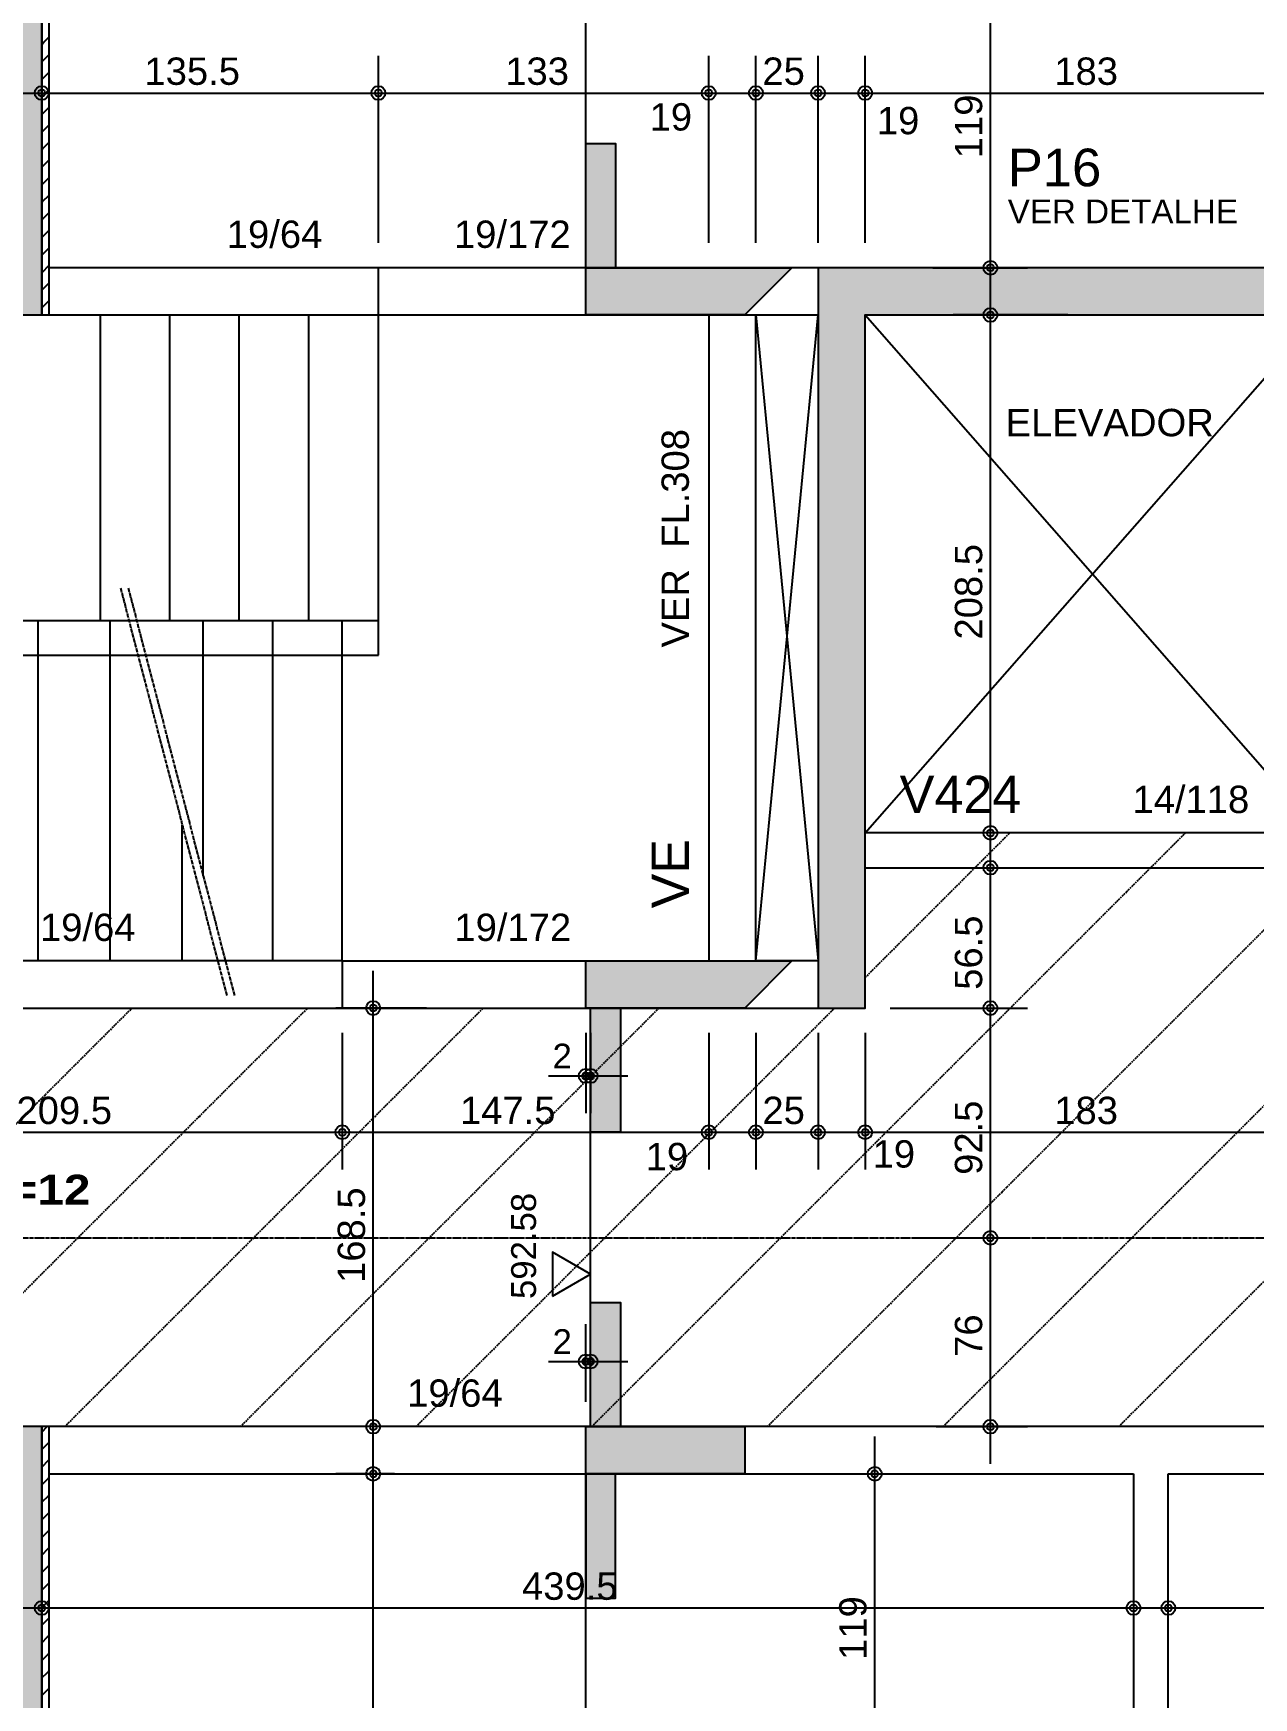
# Model space of a CAD drawing. Extents: x 0 to 7795, y 0 to 4205.
# Drawn here: x 2959 to 3450, y 2422 to 3092 of the extents above; entities that cross this region are included whole.
import ezdxf

# ---------------------------------------------------------------- set-up
doc = ezdxf.new("R2010")
doc.units = 0
doc.header["$MEASUREMENT"] = 0
for name, pattern in [('ESTILO_TQS_0001', [1, 0.7, -0.3]), ('ESTILO_TQS_0002', [0.4, 0.1, -0.3]), ('ESTILO_TQS_0006', [0.3, 0.2, -0.1]), ('ESTILO_TQS_0007', [2.1, 1.5, -0.2, 0.2, -0.2])]:
    doc.linetypes.add(name, pattern=pattern)
for name, color, linetype in [('MTH-224', 4, 'CONTINUOUS'), ('MTH-230', 1, 'CONTINUOUS'), ('MTH-COTAS7', 31, 'CONTINUOUS'), ('MTH-DIM-PILAR', 3, 'CONTINUOUS'), ('MTH-DIM-VIGA', 3, 'CONTINUOUS'), ('MTH-EIXO-214', 4, 'CONTINUOUS'), ('MTH-EIXO-215', 1, 'CONTINUOUS'), ('MTH-EIXO-217', 8, 'CONTINUOUS'), ('MTH-FACE-VIGA', 7, 'CONTINUOUS'), ('MTH-LINHA-SEÇÃO', 16, 'CONTINUOUS'), ('MTH-PILAR-SEGUE', 5, 'CONTINUOUS'), ('MTH-SIMB_COTA', 3, 'CONTINUOUS'), ('MTH-SOMBRA21', 150, 'CONTINUOUS'), ('MTH-SOMBRA25', 253, 'CONTINUOUS'), ('MTH-TIT1-PILAR', 5, 'CONTINUOUS'), ('MTH-TIT1-VIGA', 5, 'CONTINUOUS'), ('MTH-TRACEJADO-216', 1, 'CONTINUOUS'), ('MTH-TXT', 4, 'CONTINUOUS'), ('MTH-TXT-NEGRITO', 5, 'CONTINUOUS'), ('MTH-TXT-NOTAS', 3, 'CONTINUOUS'), ('MTH-VIGA-INVERTIDA', 7, 'ESTILO_TQS_0002')]:
    doc.layers.add(name, color=color, linetype=linetype)
doc.styles.add('TQS_ARIAL', font='arial.ttf')
doc.styles.add('TQS_ARIAL_BLACK', font='ariblk.ttf')

msp = doc.modelspace()

# ---------------------------------------------------------------- linework, layer by layer
at = {"layer": 'MTH-224', "linetype": 'Continuous'}
msp.add_lwpolyline([(3167.675639, 2583.678002), (3182.974109, 2592.511006), (3167.675639, 2601.34313), (3167.675639, 2583.678002)], dxfattribs=at)
at = {"layer": 'MTH-230', "linetype": 'Continuous'}
for p, q in [((3249.511363, 2718.635463), (3274.511365, 2978.635463)), ((3249.511363, 2978.635463), (3274.511365, 2718.635463)), ((3293.511365, 2770.135472), (3476.511365, 2978.635504)), ((3293.511365, 2978.635504), (3476.511365, 2770.135472))]:
    msp.add_line(p, q, dxfattribs=at)
at = {"layer": 'MTH-COTAS7', "linetype": 'Continuous'}
for p, q in [((3343.886591, 2982.635497), (3343.886591, 3131.618201)), ((2962.011366, 3062.060306), (2962.011366, 3082.969265)), ((3097.511362, 3007.635504), (3097.511362, 3082.969265)), ((3097.511362, 3007.635504), (3097.511362, 3082.969265)), ((3230.511362, 3007.635501), (3230.511362, 3082.969265)), ((3230.511362, 3017.635501), (3230.511362, 3082.969265)), ((3249.511362, 3007.635501), (3249.511362, 3082.969265)), ((3249.511362, 3007.635501), (3249.511362, 3082.969265)), ((3274.511362, 3007.635501), (3274.511362, 3082.969265)), ((3274.511362, 3007.635501), (3274.511362, 3082.969265)), ((3293.511365, 3007.635497), (3293.511365, 3082.969265)), ((3293.511365, 3007.635497), (3293.511365, 3082.969265)), ((2947.011366, 3067.969265), (3112.511362, 3067.969265)), ((3082.511362, 3067.969265), (3245.511362, 3067.969265)), ((3215.511362, 3067.969265), (3264.511362, 3067.969265)), ((3234.511362, 3067.969265), (3289.511362, 3067.969265)), ((3259.511362, 3067.969265), (3308.511365, 3067.969265)), ((3278.511365, 3067.969265), (3491.511365, 3067.969265)), ((3320.751643, 2997.635497), (3358.886591, 2997.635497)), ((3343.886591, 2755.13551), (3343.886591, 2993.635504)), ((3375.011365, 2978.635504), (3328.886591, 2978.635504)), ((3375.011365, 2770.13551), (3328.886591, 2770.13551)), ((3343.886591, 2684.635497), (3343.886591, 2771.13551)), ((3352.674282, 2756.13551), (3358.886591, 2756.13551)), ((3095.447424, 2516.13677), (3095.447424, 2714.635497)), ((3343.886591, 2592.135465), (3343.886591, 2714.635497)), ((3116.918734, 2699.635497), (3080.447424, 2699.635497)), ((3303.511399, 2699.635497), (3358.886591, 2699.635497)), ((3303.511399, 2699.635497), (3358.886591, 2699.635497)), ((3083.011365, 2689.635497), (3083.011365, 2634.635497)), ((3083.011365, 2689.635497), (3083.011365, 2634.635497)), ((3180.974109, 2689.635497), (3180.974109, 2657.300235)), ((3182.974109, 2689.635501), (3182.974109, 2657.300235)), ((3230.511362, 2689.635497), (3230.511362, 2634.635497)), ((3249.511362, 2689.635497), (3249.511362, 2634.635497)), ((3249.511362, 2689.635497), (3249.511362, 2634.635497)), ((3274.511365, 2689.635497), (3274.511365, 2634.635497)), ((3274.511365, 2689.635497), (3274.511365, 2634.635497)), ((3293.511399, 2689.635497), (3293.511399, 2634.635497)), ((3230.511362, 2679.635497), (3230.511362, 2634.635497)), ((3293.511399, 2679.635497), (3293.511399, 2634.635497)), ((3165.974109, 2672.300235), (3197.974109, 2672.300235)), ((2858.511362, 2649.635497), (3098.011365, 2649.635497)), ((3068.011365, 2649.635497), (3245.511362, 2649.635497)), ((3215.511362, 2649.635497), (3264.511362, 2649.635497)), ((3234.511362, 2649.635497), (3289.511365, 2649.635497)), ((3259.511365, 2649.635497), (3308.511399, 2649.635497)), ((3278.511399, 2649.635497), (3491.511365, 2649.635497)), ((3343.886591, 2516.13677), (3343.886591, 2622.135465)), ((3312.961507, 2607.135465), (3358.886591, 2607.135465)), ((3340.113097, 2607.135465), (3358.886591, 2607.135465)), ((3180.974109, 2541.13677), (3180.974109, 2572.346399)), ((3182.974109, 2541.13677), (3182.974109, 2572.346399)), ((3165.974109, 2557.346399), (3197.974109, 2557.346399)), ((3102.857347, 2531.13677), (3080.447424, 2531.13677)), ((3095.447424, 2137.135501), (3095.447424, 2527.13677)), ((3297.324079, 2378.135439), (3297.324079, 2527.13677)), ((3322.069353, 2531.13677), (3358.886591, 2531.13677)), ((3103.966246, 2512.13677), (3080.447424, 2512.13677)), ((3292.727147, 2512.13677), (3312.324079, 2512.13677)), ((2962.011366, 2444.846505), (2962.011366, 2473.127822)), ((3415.51137, 2446.314718), (3415.51137, 2473.127822)), ((2947.011366, 2458.127822), (3416.51137, 2458.127822)), ((3400.51137, 2458.127822), (3735.511366, 2458.127822)), ((3401.51137, 2451.065743), (3401.51137, 2443.127822))]:
    msp.add_line(p, q, dxfattribs=at)
at = {"layer": 'MTH-EIXO-214', "linetype": 'ESTILO_TQS_0007'}
msp.add_line((401.511366, 2607.135465), (5503.511366, 2607.135465), dxfattribs=at)
at = {"layer": 'MTH-EIXO-215', "linetype": 'Continuous'}
for p, q in [((3097.511362, 2841.635429), (3097.511362, 2855.635429)), ((2873.511362, 2841.635429), (3097.511362, 2841.635429))]:
    msp.add_line(p, q, dxfattribs=at)
at = {"layer": 'MTH-EIXO-217', "linetype": 'ESTILO_TQS_0007'}
for p, q in [((2993.699471, 2868.695865), (3036.514877, 2704.56611)), ((2996.799865, 2868.695865), (3039.615272, 2704.56611))]:
    msp.add_line(p, q, dxfattribs=at)
at = {"layer": 'MTH-FACE-VIGA', "linetype": 'Continuous'}
for p, q in [((2962.836566, 3088.387073), (2965.011366, 3090.561873)), ((2962.011366, 3087.561873), (2962.836566, 3088.387073)), ((2962.782998, 3081.262436), (2965.011366, 3083.490805)), ((2962.011366, 3080.490805), (2962.782998, 3081.262436)), ((2962.729429, 3074.1378), (2965.011366, 3076.419737)), ((2962.011366, 3073.419737), (2962.729429, 3074.1378)), ((2962.67586, 3067.013163), (2965.011366, 3069.348669)), ((2962.011366, 3066.348669), (2962.67586, 3067.013163)), ((2962.622292, 3059.888527), (2965.011366, 3062.277602)), ((2962.011366, 3059.277602), (2962.622292, 3059.888527)), ((2962.011366, 3052.206534), (2962.568723, 3052.76389)), ((2962.568723, 3052.76389), (2965.011366, 3055.206534)), ((2962.011366, 3045.135466), (2962.515154, 3045.639254)), ((2962.515154, 3045.639254), (2965.011366, 3048.135466)), ((2962.011366, 3038.064398), (2962.461585, 3038.514617)), ((2962.461585, 3038.514617), (2965.011366, 3041.064398)), ((2962.011366, 3030.99333), (2962.408017, 3031.389981)), ((2962.408017, 3031.389981), (2965.011366, 3033.99333)), ((2962.011366, 3023.922263), (2962.354448, 3024.265344)), ((2962.354448, 3024.265344), (2965.011366, 3026.922263)), ((2962.011366, 3016.851195), (2962.300879, 3017.140708)), ((2962.300879, 3017.140708), (2965.011366, 3019.851195)), ((2962.011366, 3009.780127), (2962.247311, 3010.016071)), ((2962.247311, 3010.016071), (2965.011366, 3012.780127)), ((2962.011366, 3002.709059), (2962.193742, 3002.891435)), ((2962.193742, 3002.891435), (2965.011366, 3005.709059)), ((2962.011366, 2995.637991), (2962.140173, 2995.766798)), ((2962.140173, 2995.766798), (2965.011366, 2998.637991)), ((3097.511362, 2978.635504), (3097.511362, 2997.635504)), ((2962.011366, 2988.566923), (2962.086605, 2988.642162)), ((2962.086605, 2988.642162), (2965.011366, 2991.566923)), ((2962.033036, 2981.517525), (2965.011366, 2984.495856)), ((2962.011366, 2981.495856), (2962.033036, 2981.517525)), ((2873.511362, 2855.635429), (3097.511362, 2855.635429)), ((3083.011365, 2718.635504), (3083.011365, 2699.635504)), ((2962.011366, 2528.947516), (2964.20062, 2531.13677)), ((2962.011366, 2521.876448), (2964.96382, 2524.828901)), ((2964.96382, 2524.828901), (2965.011366, 2524.876448)), ((2962.011366, 2514.80538), (2964.910116, 2517.704129)), ((2964.910116, 2517.704129), (2965.011366, 2517.80538)), ((2962.011366, 2507.734312), (2964.856412, 2510.579357)), ((2964.856412, 2510.579357), (2965.011366, 2510.734312)), ((2962.011366, 2500.663244), (2964.802707, 2503.454585)), ((2964.802707, 2503.454585), (2965.011366, 2503.663244)), ((2962.011366, 2493.592177), (2964.749003, 2496.329813)), ((2964.749003, 2496.329813), (2965.011366, 2496.592177)), ((2962.011366, 2486.521109), (2964.695299, 2489.205042)), ((2964.695299, 2489.205042), (2965.011366, 2489.521109)), ((2962.011366, 2479.450041), (2964.641595, 2482.08027)), ((2964.641595, 2482.08027), (2965.011366, 2482.450041)), ((2962.011366, 2472.378973), (2964.587891, 2474.955498)), ((2964.587891, 2474.955498), (2965.011366, 2475.378973)), ((2962.011366, 2465.307905), (2964.534187, 2467.830726)), ((2964.534187, 2467.830726), (2965.011366, 2468.307905)), ((2962.011366, 2458.236838), (2964.480483, 2460.705954)), ((2964.480483, 2460.705954), (2965.011366, 2461.236838)), ((2962.011366, 2451.16577), (2964.426779, 2453.581182)), ((2964.426779, 2453.581182), (2965.011366, 2454.16577)), ((2962.011366, 2444.094702), (2964.373074, 2446.45641)), ((2964.373074, 2446.45641), (2965.011366, 2447.094702)), ((2962.011366, 2437.023634), (2964.31937, 2439.331638)), ((2964.31937, 2439.331638), (2965.011366, 2440.023634)), ((2962.011366, 2429.952566), (2964.265666, 2432.206866)), ((2964.265666, 2432.206866), (2965.011366, 2432.952566)), ((2964.211962, 2425.082094), (2965.011366, 2425.881499)), ((2962.011366, 2422.881499), (2964.211962, 2425.082094))]:
    msp.add_line(p, q, dxfattribs=at)
for points in [[(2965.011366, 3377.635501), (2962.011366, 3377.635501), (2962.011366, 2978.635501), (2965.011366, 2978.635501), (2965.011366, 3377.635501)], [(3240.011362, 2997.635501), (2965.011366, 2997.635501)], [(3274.511362, 2997.635501), (3240.011362, 2997.635501)], [(2962.011366, 2978.635501), (3097.511362, 2978.635501)], [(3249.511362, 2978.635501), (3274.511365, 2978.635501)], [(3249.511362, 2718.635501), (3249.511362, 2978.635501)], [(3476.511365, 2770.13551), (3293.511365, 2770.13551)], [(3293.511365, 2756.13551), (3476.511365, 2756.13551)], [(3083.011365, 2718.635501), (2873.511362, 2718.635501)], [(3274.511365, 2718.635501), (3249.511362, 2718.635501)], [(2866.511362, 2699.635501), (3240.011362, 2699.635501)], [(3240.011362, 2699.635501), (3274.511365, 2699.635501)], [(3408.51137, 2531.13677), (2962.011366, 2531.13677)], [(2965.011366, 2531.13677), (2962.011366, 2531.13677), (2962.011366, 2133.135501), (2965.011366, 2133.135501), (2965.011366, 2531.13677)], [(3614.511366, 2531.13677), (3408.51137, 2531.13677)], [(2965.011366, 2512.13677), (3401.51137, 2512.13677)], [(3401.51137, 2512.13677), (3401.51137, 2152.135501)], [(3415.51137, 2142.635501), (3415.51137, 2512.13677)], [(3415.51137, 2512.13677), (3614.511366, 2512.13677)]]:
    msp.add_lwpolyline(points, dxfattribs=at)
at = {"layer": 'MTH-LINHA-SEÇÃO', "linetype": 'Continuous'}
for p, q in [((3180.974109, 2978.635501), (3180.974109, 3377.635501)), ((3182.974109, 2531.13677), (3182.974109, 2699.635501)), ((3180.974109, 2152.135501), (3180.974109, 2531.13677))]:
    msp.add_line(p, q, dxfattribs=at)
for points in [[(3180.974109, 2997.635501), (3180.974109, 3047.635501), (3192.974109, 3047.635501), (3192.974109, 2997.635501), (3180.974109, 2997.635501)], [(3180.974109, 2978.635501), (3180.974109, 2997.635501), (3263.974109, 2997.635501), (3244.974109, 2978.635501), (3180.974109, 2978.635501)], [(3180.974109, 2699.635497), (3180.974109, 2718.635497), (3263.974109, 2718.635497), (3244.974109, 2699.635497), (3180.974109, 2699.635497)], [(3182.974109, 2649.635497), (3182.974109, 2699.635497), (3194.974109, 2699.635497), (3194.974109, 2649.635497), (3182.974109, 2649.635497)], [(3182.974109, 2531.13677), (3182.974109, 2581.13677), (3194.974109, 2581.13677), (3194.974109, 2531.13677), (3182.974109, 2531.13677)], [(3180.974109, 2512.13677), (3180.974109, 2531.13677), (3244.974109, 2531.13677), (3244.974109, 2512.13677), (3180.974109, 2512.13677)], [(3180.974109, 2512.13677), (3180.974109, 2462.13677), (3192.974109, 2462.13677), (3192.974109, 2512.13677), (3180.974109, 2512.13677)]]:
    msp.add_lwpolyline(points, dxfattribs=at)
at = {"layer": 'MTH-PILAR-SEGUE', "linetype": 'Continuous'}
for points in [[(2943.011366, 2978.635501), (2962.011366, 2978.635501), (2962.011366, 3377.635503), (2943.011366, 3377.635503), (2943.011366, 2978.635501)], [(3694.511365, 2756.135506), (3694.511365, 2978.635497), (3734.511366, 2978.635497), (3734.511366, 2997.635497), (3274.511365, 2997.635497), (3274.511365, 2699.635497), (3293.511365, 2699.635497), (3293.511365, 2978.635504), (3476.511365, 2978.635504), (3476.511365, 2756.135506), (3492.511365, 2756.135506), (3492.511365, 2978.6355), (3675.511365, 2978.6355), (3675.511365, 2756.135506), (3694.511365, 2756.135506)], [(2943.011366, 2133.135501), (2962.011366, 2133.135501), (2962.011366, 2531.13677), (2943.011366, 2531.13677), (2943.011366, 2133.135501)]]:
    msp.add_lwpolyline(points, dxfattribs=at)
at = {"layer": 'MTH-SIMB_COTA', "linetype": 'Continuous'}
for centre, radius in [((2962.011366, 3067.969265), 2.8), ((2962.011366, 3067.969265), 1.4), ((3097.511362, 3067.969265), 2.8), ((3097.511362, 3067.969265), 2.8), ((3097.511362, 3067.969265), 1.4), ((3097.511362, 3067.969265), 1.4), ((3230.511362, 3067.969265), 2.8), ((3230.511362, 3067.969265), 2.8), ((3230.511362, 3067.969265), 1.4), ((3230.511362, 3067.969265), 1.4), ((3249.511362, 3067.969265), 2.8), ((3249.511362, 3067.969265), 2.8), ((3249.511362, 3067.969265), 1.4), ((3249.511362, 3067.969265), 1.4), ((3274.511362, 3067.969265), 2.8), ((3274.511362, 3067.969265), 2.8), ((3274.511362, 3067.969265), 1.4), ((3274.511362, 3067.969265), 1.4), ((3293.511365, 3067.969265), 2.8), ((3293.511365, 3067.969265), 2.8), ((3293.511365, 3067.969265), 1.4), ((3293.511365, 3067.969265), 1.4), ((3343.886591, 2997.635497), 2.8), ((3343.886591, 2997.635497), 1.4), ((3343.886591, 2978.635504), 2.8), ((3343.886591, 2978.635504), 1.4), ((3343.886591, 2770.13551), 2.8), ((3343.886591, 2770.13551), 1.4), ((3343.886591, 2756.13551), 2.8), ((3343.886591, 2756.13551), 1.4), ((3095.447424, 2699.635497), 2.8), ((3095.447424, 2699.635497), 1.4), ((3343.886591, 2699.635497), 2.8), ((3343.886591, 2699.635497), 2.8), ((3343.886591, 2699.635497), 1.4), ((3343.886591, 2699.635497), 1.4), ((3180.974109, 2672.300235), 2.8), ((3180.974109, 2672.300235), 1.4), ((3182.974109, 2672.300235), 2.8), ((3182.974109, 2672.300235), 1.4), ((3083.011365, 2649.635497), 2.8), ((3083.011365, 2649.635497), 2.8), ((3083.011365, 2649.635497), 1.4), ((3083.011365, 2649.635497), 1.4), ((3230.511362, 2649.635497), 2.8), ((3230.511362, 2649.635497), 2.8), ((3230.511362, 2649.635497), 1.4), ((3230.511362, 2649.635497), 1.4), ((3249.511362, 2649.635497), 2.8), ((3249.511362, 2649.635497), 2.8), ((3249.511362, 2649.635497), 1.4), ((3249.511362, 2649.635497), 1.4), ((3274.511365, 2649.635497), 2.8), ((3274.511365, 2649.635497), 2.8), ((3274.511365, 2649.635497), 1.4), ((3274.511365, 2649.635497), 1.4), ((3293.511399, 2649.635497), 2.8), ((3293.511399, 2649.635497), 2.8), ((3293.511399, 2649.635497), 1.4), ((3293.511399, 2649.635497), 1.4), ((3343.886591, 2607.135465), 2.8), ((3343.886591, 2607.135465), 2.8), ((3343.886591, 2607.135465), 1.4), ((3343.886591, 2607.135465), 1.4), ((3180.974109, 2557.346399), 2.8), ((3182.974109, 2557.346399), 2.8), ((3180.974109, 2557.346399), 1.4), ((3182.974109, 2557.346399), 1.4), ((3095.447424, 2531.13677), 2.8), ((3343.886591, 2531.13677), 2.8), ((3095.447424, 2531.13677), 1.4), ((3343.886591, 2531.13677), 1.4), ((3095.447424, 2512.13677), 2.8), ((3095.447424, 2512.13677), 1.4), ((3297.324079, 2512.13677), 2.8), ((3297.324079, 2512.13677), 1.4), ((2962.011366, 2458.127822), 2.8), ((2962.011366, 2458.127822), 1.4), ((3401.51137, 2458.127822), 2.8), ((3401.51137, 2458.127822), 1.4), ((3415.51137, 2458.127822), 2.8), ((3415.51137, 2458.127822), 1.4)]:
    msp.add_circle(centre, radius, dxfattribs=at)
at = {"layer": 'MTH-SOMBRA21', "linetype": 'Continuous'}
for points in [[(3180.974109, 2997.635501), (3180.974109, 3047.635501), (3192.974109, 3047.635501)], [(3180.974109, 2997.635501), (3192.974109, 3047.635501), (3192.974109, 2997.635501)], [(3180.974109, 2978.635501), (3180.974109, 2997.635501), (3263.974109, 2997.635501)], [(3180.974109, 2978.635501), (3263.974109, 2997.635501), (3244.974109, 2978.635501)], [(3180.974109, 2997.635501), (3192.974109, 2997.635501), (3180.974109, 2997.635501)], [(3180.974109, 2978.635501), (3244.974109, 2978.635501), (3180.974109, 2978.635501)], [(3180.974109, 2699.635497), (3180.974109, 2718.635497), (3263.974109, 2718.635497)], [(3180.974109, 2699.635497), (3263.974109, 2718.635497), (3244.974109, 2699.635497)], [(3180.974109, 2699.635497), (3244.974109, 2699.635497), (3180.974109, 2699.635497)], [(3182.974109, 2649.635497), (3182.974109, 2699.635497), (3194.974109, 2699.635497)], [(3182.974109, 2649.635497), (3194.974109, 2699.635497), (3194.974109, 2649.635497)], [(3182.974109, 2649.635497), (3194.974109, 2649.635497), (3182.974109, 2649.635497)], [(3182.974109, 2531.13677), (3182.974109, 2581.13677), (3194.974109, 2581.13677)], [(3182.974109, 2531.13677), (3194.974109, 2581.13677), (3194.974109, 2531.13677)], [(3180.974109, 2512.13677), (3180.974109, 2531.13677), (3244.974109, 2531.13677)], [(3180.974109, 2512.13677), (3244.974109, 2531.13677), (3244.974109, 2512.13677)], [(3182.974109, 2531.13677), (3194.974109, 2531.13677), (3182.974109, 2531.13677)], [(3180.974109, 2512.13677), (3244.974109, 2512.13677), (3180.974109, 2512.13677)], [(3180.974109, 2512.13677), (3180.974109, 2462.13677), (3192.974109, 2462.13677)], [(3180.974109, 2512.13677), (3192.974109, 2462.13677), (3192.974109, 2512.13677)], [(3180.974109, 2512.13677), (3192.974109, 2512.13677), (3180.974109, 2512.13677)]]:
    msp.add_solid(points, dxfattribs=at)
at = {"layer": 'MTH-SOMBRA25', "linetype": 'Continuous'}
for points in [[(2943.011366, 2978.635501), (2962.011366, 2978.635501), (2962.011366, 3377.635503)], [(2943.011366, 2978.635501), (2962.011366, 3377.635503), (2943.011366, 3377.635503)], [(3734.511366, 2997.635497), (3274.511365, 2997.635497), (3293.511365, 2978.635504)], [(3274.511365, 2997.635497), (3274.511365, 2699.635497), (3293.511365, 2699.635497)], [(3274.511365, 2997.635497), (3293.511365, 2699.635497), (3293.511365, 2978.635504)], [(3734.511366, 2997.635497), (3293.511365, 2978.635504), (3476.511365, 2978.635504)], [(2943.011366, 2133.135501), (2962.011366, 2133.135501), (2962.011366, 2531.13677)], [(2943.011366, 2133.135501), (2962.011366, 2531.13677), (2943.011366, 2531.13677)]]:
    msp.add_solid(points, dxfattribs=at)
at = {"layer": 'MTH-TRACEJADO-216', "linetype": 'ESTILO_TQS_0001'}
for p, q in [((3340.995597, 2759.439322), (3349.634901, 2768.078627)), ((3349.634901, 2768.078627), (3351.691784, 2770.13551)), ((3417.845706, 2765.578753), (3422.402463, 2770.13551)), ((3398.706452, 2746.439499), (3417.845706, 2765.578753)), ((3293.511399, 2711.955124), (3340.995597, 2759.439322)), ((3343.900155, 2691.633202), (3398.706452, 2746.439499)), ((3404.920175, 2681.942544), (3456.417308, 2733.439677)), ((2963.480315, 2664.766753), (2998.349059, 2699.635497)), ((3027.99351, 2658.569269), (3069.059738, 2699.635497)), ((3092.506704, 2652.371786), (3139.770416, 2699.635497)), ((3157.019899, 2646.174302), (3210.481094, 2699.635497)), ((3221.533093, 2639.976818), (3281.191772, 2699.635497)), ((3286.046288, 2633.779335), (3343.900155, 2691.633202)), ((3350.559482, 2627.581851), (3404.920175, 2681.942544)), ((3415.072677, 2621.384368), (3465.940195, 2672.251886)), ((2829.850332, 2531.13677), (2960.819008, 2662.105446)), ((2960.819008, 2662.105446), (2963.480315, 2664.766753)), ((2900.56101, 2531.13677), (3025.455629, 2656.031388)), ((3025.455629, 2656.031388), (3027.99351, 2658.569269)), ((2971.271688, 2531.13677), (3090.092249, 2649.957331)), ((3090.092249, 2649.957331), (3092.506704, 2652.371786)), ((3041.982366, 2531.13677), (3154.72887, 2643.883273)), ((3154.72887, 2643.883273), (3157.019899, 2646.174302)), ((3219.36549, 2637.809215), (3221.533093, 2639.976818)), ((3112.693044, 2531.13677), (3219.36549, 2637.809215)), ((3284.002111, 2631.735158), (3286.046288, 2633.779335)), ((3183.403723, 2531.13677), (3284.002111, 2631.735158)), ((3348.638731, 2625.6611), (3350.559482, 2627.581851)), ((3254.114401, 2531.13677), (3348.638731, 2625.6611)), ((3413.275352, 2619.587042), (3415.072677, 2621.384368)), ((3324.825079, 2531.13677), (3413.275352, 2619.587042)), ((3395.535757, 2531.13677), (3477.911972, 2613.512985))]:
    msp.add_line(p, q, dxfattribs=at)
at = {"layer": 'MTH-VIGA-INVERTIDA', "linetype": 'ESTILO_TQS_0006'}
for p, q in [((2985.511362, 2978.635501), (2985.511362, 2855.635429)), ((3013.511362, 2855.635429), (3013.511362, 2978.635501)), ((3041.511362, 2855.635429), (3041.511362, 2978.635501)), ((3069.511362, 2855.635429), (3069.511362, 2978.635501)), ((3097.511362, 2855.635429), (3097.511362, 2978.635501)), ((3097.511362, 2978.635501), (3230.511362, 2978.635501)), ((3230.511362, 2978.635501), (3249.511363, 2978.635501)), ((2960.511362, 2718.635501), (2960.511362, 2855.635429)), ((2989.511362, 2718.635501), (2989.511362, 2855.635429)), ((3018.511362, 2855.635429), (3018.511362, 2855.635429)), ((3027.011365, 2752.882276), (3027.011365, 2855.635429)), ((3055.011365, 2718.635501), (3055.011365, 2855.635429)), ((3083.011365, 2718.635501), (3083.011365, 2855.635429)), ((3018.511362, 2718.635501), (3018.511362, 2773.581278)), ((3083.011365, 2718.635504), (3230.511362, 2718.635504)), ((3230.511362, 2718.635501), (3249.511362, 2718.635501))]:
    msp.add_line(p, q, dxfattribs=at)
msp.add_lwpolyline([(3230.511362, 2978.635501), (3230.511362, 2718.635501)], dxfattribs=at)

# ---------------------------------------------------------------- texts
at = {"layer": 'MTH-COTAS7', "linetype": 'Continuous', "style": 'TQS_ARIAL'}
for s, height, p in [('135.5', 11, (3003.361364, 3071.269265)), ('133', 11, (3148.611362, 3071.269265)), ('25', 11, (3252.111362, 3071.269265)), ('183', 11, (3369.611365, 3071.269265)), ('19', 11, (3206.714931, 3052.878654)), ('19', 11, (3298.196347, 3051.372419)), ('2', 10, (3167.640779, 2675.300235)), ('209.5', 11, (2951.861364, 2652.935497)), ('147.5', 11, (3130.361364, 2652.935497)), ('25', 11, (3252.111364, 2652.935497)), ('183', 11, (3369.611382, 2652.935497)), ('19', 11, (3296.481801, 2635.419229)), ('19', 11, (3205.130536, 2634.356107)), ('2', 10, (3167.640779, 2560.346399)), ('439.5', 11, (3155.361368, 2461.427822))]:
    msp.add_text(s, height=height, dxfattribs=at).set_placement(p)
for s, p in [('119', (3340.586591, 3041.726849)), ('208.5', (3340.586591, 2847.985507)), ('56.5', (3340.586591, 2706.985503)), ('92.5', (3340.586591, 2632.485481)), ('168.5', (3092.147424, 2588.986133)), ('76', (3340.586591, 2559.236118)), ('119', (3294.024079, 2437.236104))]:
    msp.add_text(s, height=11, rotation=90, dxfattribs=at).set_placement(p)
at = {"layer": 'MTH-DIM-PILAR', "linetype": 'Continuous', "style": 'TQS_ARIAL'}
msp.add_text('VER DETALHE', height=9.55, dxfattribs=at).set_placement((3350.88137, 3015.55868))
at = {"layer": 'MTH-DIM-VIGA', "linetype": 'Continuous', "style": 'TQS_ARIAL'}
for s, rotation, p in [('19/64', 360, (3036.508948, 3005.635501)), ('19/172', 360, (3127.950261, 3005.635504)), ('VER  FL.308', 90, (3222.511362, 2844.760501)), ('19/64', 360, (2961.306876, 2726.635501)), ('19/172', 360, (3128.134721, 2726.635504)), ('19/64', 360, (3109.108515, 2539.13677))]:
    msp.add_text(s, height=11, rotation=rotation, dxfattribs=at).set_placement(p)
msp.add_text('14/118', height=11, dxfattribs=at).set_placement((3401.095047, 2778.13551))
at = {"layer": 'MTH-TIT1-PILAR', "linetype": 'Continuous', "style": 'TQS_ARIAL'}
msp.add_text('P16', height=15.15, dxfattribs=at).set_placement((3350.88137, 3030.425347))
at = {"layer": 'MTH-TIT1-VIGA', "linetype": 'Continuous', "style": 'TQS_ARIAL'}
msp.add_text('V424', height=15, dxfattribs=at).set_placement((3307.386365, 2778.13551))
msp.add_text('VE', height=15, rotation=90, dxfattribs=at).set_placement((3222.511362, 2739.760501))
at = {"layer": 'MTH-TXT', "linetype": 'Continuous', "style": 'TQS_ARIAL'}
msp.add_text('592.58', height=10, rotation=90, dxfattribs=at).set_placement((3160.974109, 2582.511006))
at = {"layer": 'MTH-TXT-NEGRITO', "linetype": 'Continuous', "style": 'TQS_ARIAL_BLACK'}
msp.add_text('h=12', height=12, dxfattribs=at).set_placement((2937.336742, 2620.536334))
at = {"layer": 'MTH-TXT-NOTAS', "linetype": 'Continuous', "style": 'TQS_ARIAL'}
msp.add_text('ELEVADOR', height=11.025, dxfattribs=at).set_placement((3349.993117, 2929.80741))

doc.saveas('drawing.dxf')
